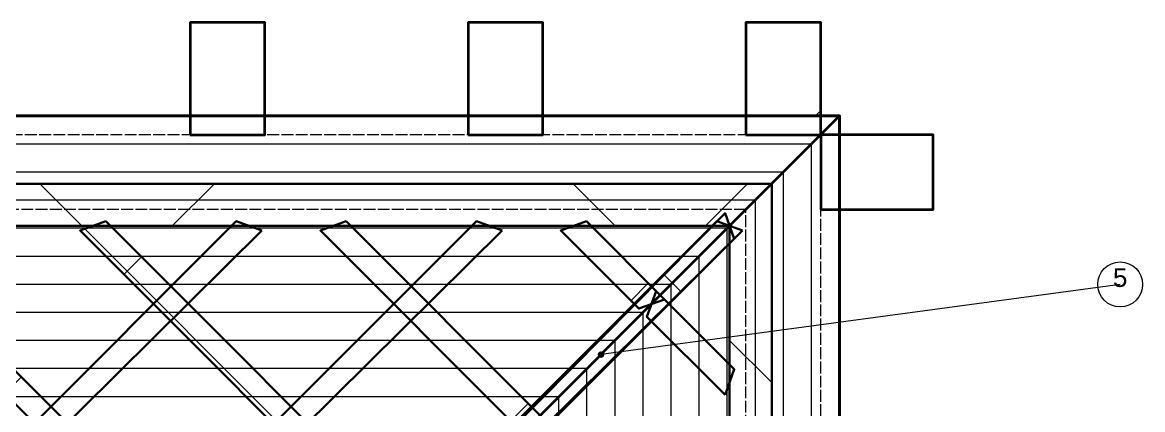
# Model space of a CAD drawing. Header units: millimetres. Extents: x 0 to 157872, y -2 to 14466.
# Drawn here: x 110619 to 116607, y 10664 to 12733 of the extents above; entities that cross this region are included whole.
import ezdxf
from ezdxf.enums import TextEntityAlignment as Align

# ---------------------------------------------------------------- set-up
doc = ezdxf.new("R2010")
doc.units = ezdxf.units.MM
doc.linetypes.add('DASHED', pattern=[1.524, 1.27, -0.254])
for name, color, linetype, lineweight in [('ANNOTATION', 4, 'CONTINUOUS', 18), ('HATCH-CAST', 7, 'CONTINUOUS', 9), ('HATCH-PRINTED', 7, 'CONTINUOUS', 9), ('HIDDEN-AXIS', 8, 'DASHED', 18), ('LINES', 7, 'CONTINUOUS', 25), ('OUTLINE-CUT', 7, 'CONTINUOUS', 50), ('OUTLINE-FINE', 7, 'CONTINUOUS', 25)]:
    doc.layers.add(name, color=color, linetype=linetype, lineweight=lineweight)
doc.styles.get("Standard").update_dxf_attribs({"font": 'arial.ttf'})
pattern_1 = [(45, (0, 0), (-1425.35, 1425.35), [])]
pattern_2 = [(45, (0, 0), (-1425.35, 1425.35), []), (135, (0, 0), (-1425.35, -1425.35), [])]

msp = doc.modelspace()

# ---------------------------------------------------------------- hatches: boundary and pattern name
at = {"layer": 'ANNOTATION', "ltscale": 50}
h = msp.add_hatch(color=7, dxfattribs=at)
h.dxf.hatch_style = 1
edge = h.paths.add_edge_path()
edge.add_arc((113711.9, 10958.1), 17.5, 0, 360)
at = {"layer": 'HATCH-CAST', "ltscale": 50}
h = msp.add_hatch(dxfattribs=at)
h.set_pattern_fill('ANSI37', scale=25.19685)
h.set_pattern_definition(pattern_2)
h.paths.add_polyline_path([(114624.4, 1595.6), (104349.4, 1595.6), (104349.4, 11870.6), (114624.4, 11870.6)])
h.paths.add_polyline_path([(104574.4, 5673.7), (104574.4, 5223.7), (104549.7, 5155.1), (104574.4, 5130.4), (104574.4, 4482.6), (104549.7, 4457.9), (104574.4, 4389.3), (104574.4, 3939.3), (104549.7, 3870.7), (104574.4, 3846), (104574.4, 3198.3), (104549.7, 3173.6), (104574.4, 3105), (104574.4, 2655), (104549.7, 2586.4), (104574.4, 2561.7), (104574.4, 1913.9), (104549.7, 1889.2), (104549.8, 1888.8), (104505.8, 1845.3), (104574.4, 1820.6), (104599.1, 1752), (104642.6, 1796), (104643, 1795.9), (104667.7, 1820.6), (105315.5, 1820.6), (105340.2, 1795.9), (105408.8, 1820.6), (105858.8, 1820.6), (105927.4, 1795.9), (105952.1, 1820.6), (106599.8, 1820.6), (106624.5, 1795.9), (106693.1, 1820.6), (107143.1, 1820.6), (107211.7, 1795.9), (107236.4, 1820.6), (107884.2, 1820.6), (107908.9, 1795.9), (107977.5, 1820.6), (108427.5, 1820.6), (108496.1, 1795.9), (108520.8, 1820.6), (109168.6, 1820.6), (109193.3, 1795.9), (109261.9, 1820.6), (109711.9, 1820.6), (109780.5, 1795.9), (109805.2, 1820.6), (110453, 1820.6), (110477.7, 1795.9), (110546.3, 1820.6), (110996.3, 1820.6), (111064.9, 1795.9), (111089.6, 1820.6), (111737.3, 1820.6), (111762, 1795.9), (111830.6, 1820.6), (112280.6, 1820.6), (112349.2, 1795.9), (112373.9, 1820.6), (113021.7, 1820.6), (113046.4, 1795.9), (113115, 1820.6), (113565, 1820.6), (113633.6, 1795.9), (113658.3, 1820.6), (114306.1, 1820.6), (114330.8, 1795.9), (114331.1, 1796), (114374.7, 1752), (114399.4, 1820.6), (114468, 1845.3), (114424, 1888.8), (114424.1, 1889.2), (114399.4, 1913.9), (114399.4, 2561.7), (114424.1, 2586.4), (114399.4, 2655), (114399.4, 3105), (114424.1, 3173.6), (114399.4, 3198.3), (114399.4, 3846), (114424.1, 3870.7), (114399.4, 3939.3), (114399.4, 4389.3), (114424.1, 4457.9), (114399.4, 4482.6), (114399.4, 5130.4), (114424.1, 5155.1), (114399.4, 5223.7), (114399.4, 5673.7), (114424.1, 5742.3), (114399.4, 5767), (114399.4, 6414.8), (114424.1, 6439.5), (114399.4, 6508.1), (114399.4, 6958.1), (114424.1, 7026.7), (114399.4, 7051.4), (114399.4, 7699.2), (114424.1, 7723.9), (114399.4, 7792.5), (114399.4, 8242.5), (114424.1, 8311.1), (114399.4, 8335.8), (114399.4, 8983.5), (114424.1, 9008.2), (114399.4, 9076.8), (114399.4, 9526.8), (114424.1, 9595.4), (114399.4, 9620.1), (114399.4, 10267.9), (114424.1, 10292.6), (114399.4, 10361.2), (114399.4, 10811.2), (114424.1, 10879.8), (114399.4, 10904.5), (114399.4, 11552.3), (114424.1, 11577), (114424, 11577.3), (114468, 11620.9), (114399.4, 11645.6), (114374.7, 11714.2), (114331.1, 11670.2), (114330.8, 11670.3), (114306.1, 11645.6), (113658.3, 11645.6), (113633.6, 11670.3), (113565, 11645.6), (113115, 11645.6), (113046.4, 11670.3), (113021.7, 11645.6), (112373.9, 11645.6), (112349.2, 11670.3), (112280.6, 11645.6), (111830.6, 11645.6), (111762, 11670.3), (111737.3, 11645.6), (111089.6, 11645.6), (111064.9, 11670.3), (110996.3, 11645.6), (110546.3, 11645.6), (110477.7, 11670.3), (110453, 11645.6), (109805.2, 11645.6), (109780.5, 11670.3), (109711.9, 11645.6), (109261.9, 11645.6), (109193.3, 11670.3), (109168.6, 11645.6), (108520.8, 11645.6), (108496.1, 11670.3), (108427.5, 11645.6), (107977.5, 11645.6), (107908.9, 11670.3), (107884.2, 11645.6), (107236.4, 11645.6), (107211.7, 11670.3), (107143.1, 11645.6), (106693.1, 11645.6), (106624.5, 11670.3), (106599.8, 11645.6), (105952.1, 11645.6), (105927.4, 11670.3), (105858.8, 11645.6), (105408.8, 11645.6), (105340.2, 11670.3), (105315.5, 11645.6), (104667.7, 11645.6), (104643, 11670.3), (104642.6, 11670.2), (104599.1, 11714.2), (104574.4, 11645.6), (104505.8, 11620.9), (104549.8, 11577.3), (104549.7, 11577), (104574.4, 11552.3), (104574.4, 10904.5), (104549.7, 10879.8), (104574.4, 10811.2), (104574.4, 10361.2), (104549.7, 10292.6), (104574.4, 10267.9), (104574.4, 9620.1), (104549.7, 9595.4), (104574.4, 9526.8), (104574.4, 9076.8), (104549.7, 9008.2), (104574.4, 8983.5), (104574.4, 8335.8), (104549.7, 8311.1), (104574.4, 8242.5), (104574.4, 7792.5), (104549.7, 7723.9), (104574.4, 7699.2), (104574.4, 7051.4), (104549.7, 7026.7), (104574.4, 6958.1), (104574.4, 6508.1), (104549.7, 6439.5), (104574.4, 6414.8), (104574.4, 5767), (104549.7, 5742.3)])
h = msp.add_hatch(dxfattribs=at)
h.set_pattern_fill('ANSI37', scale=25.19685)
h.set_pattern_definition(pattern_2)
h.paths.add_polyline_path([(114075.5, 11228.4), (114050.8, 11253.1), (114006.9, 11297), (113984.3, 11319.6), (114374.7, 11714.2), (114424.1, 11577)])
h = msp.add_hatch(dxfattribs=at)
h.set_pattern_fill('ANSI37', scale=25.19685)
h.set_pattern_definition(pattern_2)
h.paths.add_polyline_path([(109780.5, 11670.3), (111767.7, 9683.1), (111601.9, 9683.1), (109643.3, 11620.9)])
h = msp.add_hatch(dxfattribs=at)
h.set_pattern_fill('ANSI37', scale=25.19685)
h.set_pattern_definition(pattern_2)
h.paths.add_polyline_path([(111064.9, 11670.3), (112766.4, 9968.7), (112629.2, 9919.3), (110927.7, 11620.9)])
h = msp.add_hatch(dxfattribs=at)
h.set_pattern_fill('ANSI37', scale=25.19685)
h.set_pattern_definition(pattern_2)
h.paths.add_polyline_path([(111762, 11670.3), (111899.2, 11620.9), (111504.7, 11230.5), (111413.5, 11321.7)])
h = msp.add_hatch(dxfattribs=at)
h.set_pattern_fill('ANSI37', scale=25.19685)
h.set_pattern_definition(pattern_2)
h.paths.add_polyline_path([(112349.2, 11670.3), (113408.6, 10610.9), (113271.4, 10561.5), (112212, 11620.9)])
h = msp.add_hatch(dxfattribs=at)
h.set_pattern_fill('ANSI37', scale=25.19685)
h.set_pattern_definition(pattern_2)
h.paths.add_polyline_path([(113046.4, 11670.3), (113183.6, 11620.9), (112789, 11230.5), (112697.8, 11321.7)])
h = msp.add_hatch(dxfattribs=at)
h.set_pattern_fill('ANSI37', scale=25.19685)
h.set_pattern_definition(pattern_2)
h.paths.add_polyline_path([(113633.6, 11670.3), (114050.8, 11253.1), (113913.6, 11203.7), (113496.4, 11620.9)])
h = msp.add_hatch(dxfattribs=at)
h.set_pattern_fill('ANSI37', scale=25.19685)
h.set_pattern_definition(pattern_2)
h.paths.add_polyline_path([(114330.8, 11670.3), (114331.1, 11670.2), (113984.3, 11319.6), (113982.2, 11321.7)])
h = msp.add_hatch(dxfattribs=at)
h.set_pattern_fill('ANSI37', scale=25.19685)
h.set_pattern_definition(pattern_2)
h.paths.add_polyline_path([(114424, 11577.3), (114399.4, 11645.6), (114468, 11620.9)])
h = msp.add_hatch(dxfattribs=at)
h.set_pattern_fill('ANSI37', scale=25.19685)
h.set_pattern_definition(pattern_2)
h.paths.add_polyline_path([(111320.2, 11228.4), (111410.9, 11137.7), (110859, 10591.7), (110771.3, 10679.5)])
h = msp.add_hatch(dxfattribs=at)
h.set_pattern_fill('ANSI37', scale=25.19685)
h.set_pattern_definition(pattern_2)
h.paths.add_polyline_path([(112604.5, 11228.4), (112695.2, 11137.7), (112143.4, 10591.7), (112055.6, 10679.5)])
h = msp.add_hatch(dxfattribs=at)
h.set_pattern_fill('ANSI37', scale=25.19685)
h.set_pattern_definition(pattern_2)
h.paths.add_polyline_path([(113888.9, 11228.4), (113891.5, 11225.8), (113345.5, 10674), (113340, 10679.5)])
h = msp.add_hatch(dxfattribs=at)
h.set_pattern_fill('ANSI37', scale=25.19685)
h.set_pattern_definition(pattern_2)
h.paths.add_polyline_path([(113982.2, 11228.4), (113957.5, 11159.8), (113982.2, 11135.1), (113433.3, 10586.2), (113364.7, 10654.8), (113364.7, 10654.8), (113345.5, 10674), (113891.5, 11225.8), (113913.6, 11203.7)])
h = msp.add_hatch(dxfattribs=at)
h.set_pattern_fill('ANSI37', scale=25.19685)
h.set_pattern_definition(pattern_2)
h.paths.add_polyline_path([(114050.8, 11253.1), (114424.1, 10879.8), (114374.7, 10742.6), (113957.5, 11159.8), (113982.2, 11228.4)])
at = {"layer": 'HATCH-PRINTED', "ltscale": 50}
h = msp.add_hatch(dxfattribs=at)
h.set_pattern_fill('ANSI31', scale=25.19685)
h.set_pattern_definition(pattern_1)
h.paths.add_polyline_path([(111915.5, 12733.1), (111915.5, 12233.1), (111515.5, 12233.1), (111515.5, 12733.1)])
h = msp.add_hatch(dxfattribs=at)
h.set_pattern_fill('ANSI31', scale=25.19685)
h.set_pattern_definition(pattern_1)
h.paths.add_polyline_path([(113401.2, 12733.1), (113401.2, 12233.1), (113001.2, 12233.1), (113001.2, 12733.1)])
h = msp.add_hatch(dxfattribs=at)
h.set_pattern_fill('ANSI31', scale=25.19685)
h.set_pattern_definition(pattern_1)
h.paths.add_polyline_path([(114886.9, 12733.1), (114886.9, 12233.1), (114486.9, 12233.1), (114486.9, 12733.1)])
h = msp.add_hatch(dxfattribs=at)
h.set_pattern_fill('ANSI31', scale=25.19685)
h.set_pattern_definition(pattern_1)
h.paths.add_polyline_path([(114986.9, 12133.1), (115486.9, 12133.1), (115486.9, 11733.1), (114986.9, 11733.1)])

# ---------------------------------------------------------------- linework, layer by layer
at = {"layer": 'ANNOTATION', "lineweight": 20, "ltscale": 50}
msp.add_lwpolyline([(116486.9, 11333.1), (113711.9, 10958.1)], dxfattribs=at)
at = {"layer": 'ANNOTATION', "lineweight": 18, "ltscale": 50}
msp.add_circle((116486.9, 11333.1), 120, dxfattribs=at)
at = {"layer": 'HIDDEN-AXIS', "linetype": 'DASHED', "lineweight": 15, "ltscale": 50}
for points in [[(104086.9, 1333.1), (114886.9, 1333.1), (114886.9, 12133.1), (104086.9, 12133.1), (104086.9, 1333.1)], [(104486.9, 1733.1), (114486.9, 1733.1), (114486.9, 11733.1), (104486.9, 11733.1), (104486.9, 1733.1)]]:
    msp.add_lwpolyline(points, dxfattribs=at)
at = {"layer": 'LINES', "lineweight": 35, "ltscale": 50}
msp.add_lwpolyline([(114986.9, 12233.1), (112436.9, 9683.1)], dxfattribs=at)
at = {"layer": 'OUTLINE-CUT', "lineweight": 40, "ltscale": 50}
msp.add_lwpolyline([(103986.9, 1233.1), (114986.9, 1233.1), (114986.9, 12233.1), (103986.9, 12233.1)], close=True, dxfattribs=at)
at = {"layer": 'OUTLINE-FINE', "lineweight": 35, "ltscale": 50}
for points in [[(111515.5, 12133.1), (111915.5, 12133.1), (111915.5, 12733.1), (111515.5, 12733.1)], [(113001.2, 12133.1), (113401.2, 12133.1), (113401.2, 12733.1), (113001.2, 12733.1)], [(114486.9, 12133.1), (114886.9, 12133.1), (114886.9, 12733.1), (114486.9, 12733.1)], [(114886.9, 11733.1), (115486.9, 11733.1), (115486.9, 12133.1), (114886.9, 12133.1)]]:
    msp.add_lwpolyline(points, close=True, dxfattribs=at)
at = {"layer": 'OUTLINE-FINE', "lineweight": 0, "ltscale": 50}
for points in [[(104136.9, 1383.1), (114836.9, 1383.1), (114836.9, 12083.1), (104136.9, 12083.1)], [(104286.9, 1533.1), (114686.9, 1533.1), (114686.9, 11933.1), (104286.9, 11933.1)], [(104436.9, 1683.1), (114536.9, 1683.1), (114536.9, 11783.1), (104436.9, 11783.1)], [(104586.9, 1833.1), (114386.9, 1833.1), (114386.9, 11633.1), (104586.9, 11633.1)], [(104736.9, 1983.1), (114236.9, 1983.1), (114236.9, 11483.1), (104736.9, 11483.1)], [(104886.9, 2133.1), (114086.9, 2133.1), (114086.9, 11333.1), (104886.9, 11333.1)], [(105036.9, 2283.1), (113936.9, 2283.1), (113936.9, 11183.1), (105036.9, 11183.1)], [(105186.9, 2433.1), (113786.9, 2433.1), (113786.9, 11033.1), (105186.9, 11033.1)], [(105336.9, 2583.1), (113636.9, 2583.1), (113636.9, 10883.1), (105336.9, 10883.1)], [(105486.9, 2733.1), (113486.9, 2733.1), (113486.9, 10733.1), (105486.9, 10733.1)]]:
    msp.add_lwpolyline(points, close=True, dxfattribs=at)
at = {"layer": 'OUTLINE-FINE', "lineweight": 30, "ltscale": 50}
for points in [[(104349.4, 1595.6), (114624.4, 1595.6), (114624.4, 11870.6), (104349.4, 11870.6)], [(114424.1, 11577), (112099.1, 9252), (112074.4, 9389.2), (114374.7, 11714.2)], [(104574.4, 1820.6), (114399.4, 1820.6), (114399.4, 11645.6), (104574.4, 11645.6)], [(111899.2, 11620.9), (109574.2, 9320.6), (109437.1, 9345.3), (111762.1, 11670.3)], [(109780.5, 11670.3), (112105.5, 9345.3), (111968.3, 9320.6), (109643.3, 11620.9)], [(113183.6, 11620.9), (110858.6, 9320.6), (110721.4, 9345.3), (113046.4, 11670.3)], [(111064.9, 11670.3), (112766.4, 9968.7), (112629.2, 9919.3), (110927.7, 11620.9)], [(114468, 11620.9), (112143, 9320.6), (112005.8, 9345.3), (114330.8, 11670.3)], [(112349.2, 11670.3), (113408.6, 10610.9), (113271.4, 10561.5), (112212.1, 11620.9)], [(113633.6, 11670.3), (114050.8, 11253.1), (113913.6, 11203.7), (113496.4, 11620.9)], [(114374.7, 10742.6), (113957.5, 11159.8), (114006.9, 11297), (114424.1, 10879.8)]]:
    msp.add_lwpolyline(points, close=True, dxfattribs=at)

# ---------------------------------------------------------------- texts
at = {"layer": 'ANNOTATION', "ltscale": 50}
msp.add_text('5', height=99.4, dxfattribs=at).set_placement((116486.9, 11289.9), align=Align.BOTTOM_CENTER)

doc.saveas('drawing.dxf')
